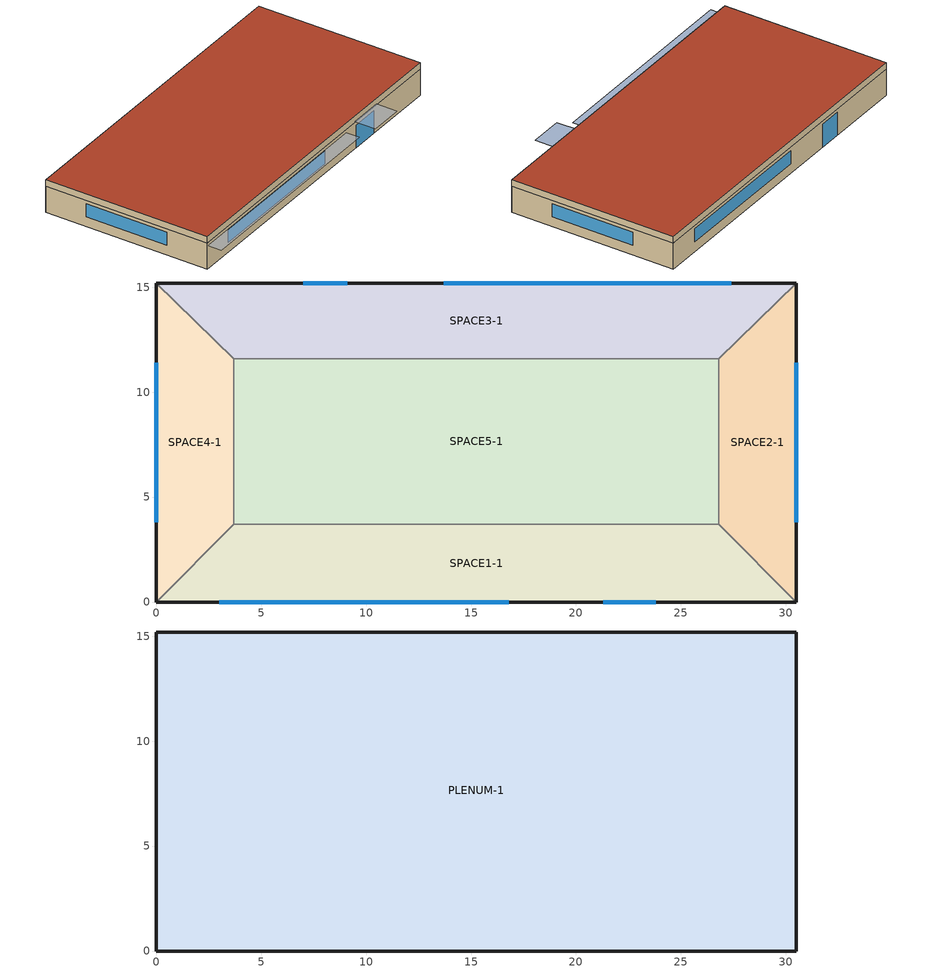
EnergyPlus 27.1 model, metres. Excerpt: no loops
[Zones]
SPACE1-1
 floor ground (FLOOR-SLAB-1): 26.8,3.7 30.5,0 0,0 3.7,3.7 z0
 wall outside (WALL-1): 0,0 30.5,0 z0:2.4
 wall to SPACE2-1 (INT-WALL-1): 30.5,0 26.8,3.7 z0:2.4
 wall to SPACE4-1 (INT-WALL-1): 3.7,3.7 0,0 z0:2.4
 wall to SPACE5-1 (INT-WALL-1): 26.8,3.7 3.7,3.7 z0:2.4
 window (Dbl Clr 3mm/13mm Air): 3,0 16.8,0 z0.9:2.1
 window (Sgl Grey 3mm): 21.3,0 23.8,0 z0:2.1
SPACE2-1
 floor ground (FLOOR-SLAB-1): 26.8,11.6 30.5,15.2 30.5,0 26.8,3.7 z0
 wall outside (WALL-1): 30.5,0 30.5,15.2 z0:2.4
 wall to SPACE3-1 (INT-WALL-1): 30.5,15.2 26.8,11.6 z0:2.4
 wall to SPACE5-1 (INT-WALL-1): 26.8,11.6 26.8,3.7 z0:2.4
 window (Dbl Clr 3mm/13mm Air): 30.5,3.8 30.5,11.4 z0.9:2.1
SPACE3-1
 floor ground (FLOOR-SLAB-1): 26.8,11.6 3.7,11.6 0,15.2 30.5,15.2 z0
 wall outside (WALL-1): 30.5,15.2 0,15.2 z0:2.4
 wall to SPACE4-1 (INT-WALL-1): 0,15.2 3.7,11.6 z0:2.4
 wall to SPACE5-1 (INT-WALL-1): 3.7,11.6 26.8,11.6 z0:2.4
 window (Dbl Clr 3mm/13mm Air): 27.4,15.2 13.7,15.2 z0.9:2.1
 window (Sgl Grey 3mm): 9.1,15.2 7,15.2 z0:2.1
SPACE4-1
 floor ground (FLOOR-SLAB-1): 3.7,3.7 0,0 0,15.2 3.7,11.6 z0
 wall outside (WALL-1): 0,15.2 0,0 z0:2.4
 wall to SPACE5-1 (INT-WALL-1): 3.7,3.7 3.7,11.6 z0:2.4
 window (Dbl Clr 3mm/13mm Air): 0,11.4 0,3.8 z0.9:2.1
SPACE5-1
 floor ground (FLOOR-SLAB-1): 26.8,11.6 26.8,3.7 3.7,3.7 3.7,11.6 z0
PLENUM-1
 floor to SPACE1-1 (CLNG-1): 26.8,3.7 30.5,0 0,0 3.7,3.7 z2.4
 floor to SPACE2-1 (CLNG-1): 26.8,11.6 30.5,15.2 30.5,0 26.8,3.7 z2.4
 floor to SPACE3-1 (CLNG-1): 26.8,11.6 3.7,11.6 0,15.2 30.5,15.2 z2.4
 floor to SPACE4-1 (CLNG-1): 3.7,3.7 0,0 0,15.2 3.7,11.6 z2.4
 floor to SPACE5-1 (CLNG-1): 26.8,11.6 26.8,3.7 3.7,3.7 3.7,11.6 z2.4
 wall outside (WALL-1): 0,0 30.5,0 30.5,15.2 0,15.2 0,0 z2.4:3
 roof outside (ROOF-1): 0,15.2 0,0 30.5,0 30.5,15.2 z3
shading: 0,-1.3 0,0 19.8,0 19.8,-1.3 z2.2; 21,-2 21,0 24.1,0 24.1,-2 z2.6
[Building]
Building: North Axis {deg}=30; Terrain=City; Loads Convergence Tolerance Value {W}=0.04; Temperature Convergence Tolerance Value {deltaC}=0.4; Solar Distribution=FullExterior; Maximum Number of Warmup Days=25; Minimum Number of Warmup Days=6
[Site:Location]
CHICAGO_IL_USA TMY2-94846: Latitude {deg}=41.78; Longitude {deg}=-87.75; Time Zone {hr}=-6; Elevation {m}=190
[SizingPeriod:DesignDay] Day of Month=21; Humidity Condition Type=WetBulb; Barometric Pressure {Pa}=99063; Rain Indicator=No; Snow Indicator=No; Daylight Saving Time Indicator=No; Solar Model Indicator=ASHRAEClearSky
Name | Month | Day Type | Maximum Dry-Bulb Temperature {C} | Daily Dry-Bulb Temperature Range {deltaC} | Wetbulb or DewPoint at Maximum Dry-Bulb {C} | Wind Speed {m/s} | Wind Direction {deg} | Sky Clearness
CHICAGO_IL_USA Annual Heating 99% Design Conditions DB | 1 | WinterDesignDay | -17.3 | 0 | -17.3 | 4.9 | 270 | 0
CHICAGO_IL_USA Annual Cooling 1% Design Conditions DB/MCWB | 7 | SummerDesignDay | 31.5 | 10.7 | 23 | 5.3 | 230 | 1
[Site:GroundTemperature:BuildingSurface]
20.03, 20.03, 20.13, 20.3, 20.43, 20.52, 20.62, 20.77, 20.78, 20.55, 20.44, 20.2
[Material] Thermal Absorptance=0.9
Name | Roughness | Thickness {m} | Conductivity {W/m-K} | Density {kg/m3} | Specific Heat {J/kg-K} | Solar Absorptance | Visible Absorptance
RG01 | Rough | 0.0127 | 1.442 | 881 | 1674 | 0.65 | 0.65
BR01 | VeryRough | 0.0095 | 0.162 | 1121 | 1464 | 0.7 | 0.7
IN46 | VeryRough | 0.0762 | 0.023 | 24 | 1590 | 0.5 | 0.5
WD01 | MediumSmooth | 0.0191 | 0.115 | 513 | 1381 | 0.78 | 0.78
PW03 | MediumSmooth | 0.0127 | 0.115 | 545 | 1213 | 0.78 | 0.78
IN02 | Rough | 0.0901 | 0.043 | 10 | 837 | 0.75 | 0.75
GP01 | MediumSmooth | 0.0127 | 0.16 | 801 | 837 | 0.75 | 0.75
GP02 | MediumSmooth | 0.0159 | 0.16 | 801 | 837 | 0.75 | 0.75
CC03 | MediumRough | 0.1016 | 1.31 | 2243 | 837 | 0.65 | 0.65
[Material:NoMass]
MAT-CLNG-1: Roughness=Rough; Thermal Resistance {m2-K/W}=0.652259; Thermal Absorptance=0.65; Solar Absorptance=0.65; Visible Absorptance=0.65
[Material:AirGap]
AL21: Thermal Resistance {m2-K/W}=0.157
[Construction]
ROOF-1: RG01, BR01, IN46, WD01
WALL-1: WD01, PW03, IN02, GP01
CLNG-1: MAT-CLNG-1
FLOOR-SLAB-1: CC03
INT-WALL-1: GP02, AL21, GP02
Dbl Clr 3mm/13mm Air: CLEAR 3MM, AIR 13MM, CLEAR 3MM
Sgl Grey 3mm: GREY 3MM
[WindowMaterial:Gas]
AIR 13MM: Gas Type=Air; Thickness {m}=0.0127
[WindowMaterial:Glazing] Optical Data Type=SpectralAverage; Thickness {m}=0.003; Infrared Transmittance at Normal Incidence=0; Front Side Infrared Hemispherical Emissivity=0.84; Back Side Infrared Hemispherical Emissivity=0.84; Conductivity {W/m-K}=0.9
Name | Solar Transmittance at Normal Incidence | Front Side Solar Reflectance at Normal Incidence | Back Side Solar Reflectance at Normal Incidence | Visible Transmittance at Normal Incidence | Front Side Visible Reflectance at Normal Incidence | Back Side Visible Reflectance at Normal Incidence
CLEAR 3MM | 0.837 | 0.075 | 0.075 | 0.898 | 0.081 | 0.081
GREY 3MM | 0.626 | 0.061 | 0.061 | 0.611 | 0.061 | 0.061
[Zone] Type=1; Multiplier=1
Name | Ceiling Height {m} | Volume {m3}
PLENUM-1 | 0.6096 | 283.2
SPACE1-1; SPACE3-1 | 2.4384 | 239.247
SPACE2-1; SPACE4-1 | 2.4384 | 103.311
SPACE5-1 | 2.4384 | 447.683
[ZoneInfiltration:DesignFlowRate] Schedule=INFIL-SCH; Design Flow Rate Calculation Method=Flow/Zone; Constant Term Coefficient=0; Temperature Term Coefficient=0; Velocity Term Coefficient=0.2237; Velocity Squared Term Coefficient=0
Name | Zone or ZoneList or Space or SpaceList | Design Flow Rate {m3/s}
SPACE1-1 Infil 1 | SPACE1-1 | 0.032
SPACE2-1 Infil 1 | SPACE2-1 | 0.014
SPACE3-1 Infil 1 | SPACE3-1 | 0.032
SPACE4-1 Infil 1 | SPACE4-1 | 0.014
SPACE5-1 Infil 1 | SPACE5-1 | 0.062
[People] Number of People Schedule=OCCUPY-1; Number of People Calculation Method=People; Fraction Radiant=0.3; Activity Level Schedule=ActSchd
Name | Zone or ZoneList or Space or SpaceList | Number of People
SPACE1-1 People 1 | SPACE1-1 | 11
SPACE2-1 People 1 | SPACE2-1 | 5
SPACE3-1 People 1 | SPACE3-1 | 11
SPACE4-1 People 1 | SPACE4-1 | 5
SPACE5-1 People 1 | SPACE5-1 | 20
[Lights] Schedule=LIGHTS-1; Design Level Calculation Method=LightingLevel; Return Air Fraction=0.2; Fraction Radiant=0.59; Fraction Visible=0.2; Fraction Replaceable=0
Name | Zone or ZoneList or Space or SpaceList | Lighting Level {W}
SPACE1-1 Lights 1 | SPACE1-1 | 1584
SPACE2-1 Lights 1 | SPACE2-1 | 684
SPACE3-1 Lights 1 | SPACE3-1 | 1584
SPACE4-1 Lights 1 | SPACE4-1 | 684
SPACE5-1 Lights 1 | SPACE5-1 | 2964
[ElectricEquipment] Schedule=EQUIP-1; Design Level Calculation Method=EquipmentLevel; Fraction Latent=0; Fraction Radiant=0.3; Fraction Lost=0
Name | Zone or ZoneList or Space or SpaceList | Design Level {W}
SPACE1-1 ElecEq 1 | SPACE1-1 | 1056
SPACE2-1 ElecEq 1 | SPACE2-1 | 456
SPACE3-1 ElecEq 1 | SPACE3-1 | 1056
SPACE4-1 ElecEq 1 | SPACE4-1 | 456
SPACE5-1 ElecEq 1 | SPACE5-1 | 1976
[AvailabilityManager:Scheduled]
VAV Sys 1 Avail: Schedule=FanAvailSched
[EnergyManagementSystem:Sensor]
Name | Output:Variable or Output:Meter Index Key | Output:Variable or Output:Meter
OA_Press | Environment | Site Outdoor Air Barometric Pressure
ATU_Avail_Sched | ReheatCoilAvailSched | Schedule Value
[EnergyManagementSystem:GlobalVariable]
Air_Mdot; Air_Tsp; Water_Mdot; Water_cp; Air_Tinlet; Water_Tinlet; Air_Winlet; Water_Mdot_Max; Coil_Eff; Water_MdotRequest; Air_Tout; Tot_Cool_Power; Air_Wout; Water_Tout
DeckAir_Tinlet; DeckAir_Winlet; Air_MdotOut; Air_MdotIn; TUAir_Tout; TUAir_Wout; DamperMin; Qdot_Req_toCoolSP; Qdot_Req_toHeatSP; AirSupMdotDesign; DamperPosition; HWCoil_Mdot_Max; HWCoil_Eff; HWCoil_Mdot; HWCoil_MdotRequest; HWCoil_heat_Power; HW_Tin; HW_Cp; HW_Tout; HW_MdotRequest; Zone_T; Zone_W; Space1ATU_DesignAirMdot; Space2ATU_DesignAirMdot; Space3ATU_DesignAirMdot; Space4ATU_DesignAirMdot; Space5ATU_DesignAirMdot; Zone_Tsp_Cool; Zone_Tsp_Heat; tot_heat_Power
[PythonPlugin:Variables]
ChillerGlobalVars: Variable Name 1=Chiller_ElectEnergy
[PythonPlugin:OutputVariable]
Chiller Electricity Consumption: Python Plugin Variable=Chiller_ElectEnergy; Type of Data in Variable=Metered; Update Frequency=SystemTimestep; Units=J; Resource Type=Electricity; Group Type=HVAC; End-Use Category=Cooling
[Schedule:Compact]
OCCUPY-1: Through: 12/31, For: WeekDays SummerDesignDay CustomDay1 CustomDay2, Until: 8:00, 0, Until: 11:00, 1, Until: 12:00, 0.8, Until: 13:00, 0.4, Until: 14:00, 0.8, Until: 18:00, 1, Until: 19:00, 0.5, Until: 24:00, 0, For: Weekends WinterDesignDay Holiday, Until: 24:00, 0
LIGHTS-1: Through: 12/31, For: WeekDays SummerDesignDay CustomDay1 CustomDay2, Until: 8:00, 0.05, Until: 9:00, 0.9, Until: 10:00, 0.95, Until: 11:00, 1, Until: 12:00, 0.95, Until: 13:00, 0.8, Until: 14:00, 0.9, Until: 18:00, 1, Until: 19:00, 0.6, Until: 21:00, 0.2, Until: 24:00, 0.05, For: Weekends WinterDesignDay Holiday, Until: 24:00, 0.05
EQUIP-1: Through: 12/31, For: WeekDays SummerDesignDay CustomDay1 CustomDay2, Until: 8:00, 0.02, Until: 9:00, 0.4, Until: 14:00, 0.9, Until: 15:00, 0.8, Until: 16:00, 0.7, Until: 18:00, 0.5, Until: 20:00, 0.3, Until: 24:00, 0.02, For: Weekends WinterDesignDay Holiday, Until: 24:00, 0.2
INFIL-SCH: Through: 3/31, For: AllDays, Until: 24:00, 1, Through: 10/31, For: AllDays, Until: 24:00, 0, Through: 12/31, For: AllDays, Until: 24:00, 1
ActSchd: Through: 12/31, For: AllDays, Until: 24:00, 117.24
FanAvailSched; ReheatCoilAvailSched: Through: 3/31, For: AllDays, Until: 24:00, 1, Through: 9/30, For: WeekDays, Until: 6:00, 0, Until: 20:00, 1, Until: 24:00, 0, For: SummerDesignDay WinterDesignDay, Until: 24:00, 1, For: AllOtherDays, Until: 24:00, 0, Through: 12/31, For: AllDays, Until: 24:00, 1
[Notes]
PythonPluginUserDefined5ZoneAirCooled.idf
Basic file description:  1 story building divided into 4 exterior and one interior conditioned zones and return plenum.
Highlights:              User Defined component models using Python Plugin System
PlantComponent:UserDefined example of a constant COP chiller
Coil:UserDefined examples with chilled water and hot water coil systems that meet setpoint on leaving air node
AirTerminal:SingleDuct:UserDefined with VAV reheat air terminals that operate at full stop during heating (for zone mixing).
Simulation Location/Run: CHICAGO_IL_USA TMY2-94846, 2 design days, 2 run periods,
Run Control executes the run periods using the weather file
Location:                Chicago, IL
Design Days:             CHICAGO_IL_USA Annual Heating 99% Design Conditions DB, MaxDB= -17.3°C
CHICAGO_IL_USA Annual Cooling 1% Design Conditions, MaxDB=  31.5°C MCWB=  23.0°C
Run Period (Weather File): 1/1 through 12/31, CHICAGO_IL_USA TMY2-94846
Run Control:             Zone and System sizing with weather file run control (no design days run)
Building: Single floor rectangular building 100 ft x 50 ft. 5 zones - 4 exterior, 1 interior, zone height 8 feet.
Exterior zone depth is 12 feet. There is a 2 foot high return plenum: the overall building height is
10 feet. There are windows on all 4 facades; the south and north facades have glass doors.
The south facing glass is shaded by overhangs. The walls are woodshingle over plywood, R11 insulation,
and gypboard. The roof is a gravel built up roof with R-3 mineral board insulation and plywood sheathing.
The windows are of various single and double pane construction with 3mm and 6mm glass and either 6mm or
13mm argon or air gap.  The window to wall ratio is approximately 0.29.
The south wall and door have overhangs.
The building is oriented 30 degrees east of north.
Floor Area:        463.6 m2 (5000 ft2)
Number of Stories: 1
Zone Description Details:
Internal gains description:     lighting is 1.5 watts/ft2, office equip is 1.0 watts/ft2. There is 1 occupant
per 100 ft2 of floor area. The infiltration is 0.25 air changes per hour.
Interzone Surfaces:             6 interzone surfaces (see diagram)
Internal Mass:                  None
Windows:                        4 ea.: 1) Double pane clear, 3mm glass, 13mm air gap
2) Double pane clear, 3mm glass, 13mm argon gap
3) Double pane clear, 6mm glass, 6mm air gap
4) Double pane lowE,  6mm lowE glass outside, 6mm air gap, 6mm clear glass
Doors:                          2 ea.:    Single pane grey,  3mm glass
Detached Shading:               None
Daylight:                       None
Natural Ventilation:            None
Compact Schedules:              Yes
HVAC:                           Standard VAV system with outside air, hot water reheat coils,
central chilled water cooling coil. Central Plant is single hot water
boiler, electric compression chiller with air cooled condenser.
All equipment is autosized. HW and ChW coils are used in the outside air
stream to precondition the outside air.
Zonal Equipment:                AirTerminal:SingleDuct:UserDefined
Central Air Handling Equipment: Yes
System Equipment Autosize:      Yes
Purchased Cooling:              None
Purchased Heating:              None
Coils:                          Coil:UserDefined, for both heating and cooling coils
Pumps:                          Pump:VariableSpeed
Boilers:                        Boiler:HotWater
Chillers:                       PlantComponent:UserDefined used for a constant COP chiller
Standard Reports:               None
Timestep or Hourly Variables:   Hourly
Time bins Report:               None
HTML Report:                    None
Environmental Emissions:        None
Utility Tariffs:                None
